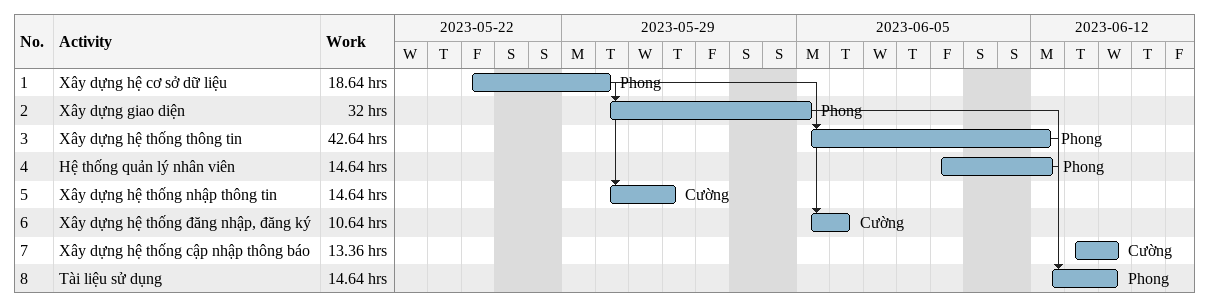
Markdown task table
| ID | Task | Start | Finish | Predecessors | Resources | Work (h) |
|---|---|---|---|---|---|---|
| 1 | Xây dựng hệ cơ sở dữ liệu | 2023-05-26 | 2023-05-30 |  | Phong | 18.64 |
| 2 | Xây dựng giao diện | 2023-05-30 | 2023-06-05 | 1 | Phong | 32 |
| 3 | Xây dựng hệ thống thông tin | 2023-06-05 | 2023-06-12 | 1, 2 | Phong | 42.64 |
| 4 | Hệ thống quản lý nhân viên | 2023-06-09 | 2023-06-12 |  | Phong | 14.64 |
| 5 | Xây dựng hệ thống nhập thông tin | 2023-05-30 | 2023-06-01 | 1 | Cường | 14.64 |
| 6 | Xây dựng hệ thống đăng nhập, đăng ký | 2023-06-05 | 2023-06-06 | 1, 2 | Cường | 10.64 |
| 7 | Xây dựng hệ thống cập nhập thông báo | 2023-06-13 | 2023-06-14 |  | Cường | 13.36 |
| 8 | Tài liệu sử dụng | 2023-06-12 | 2023-06-14 | 2, 3, 4 | Phong | 14.64 |
